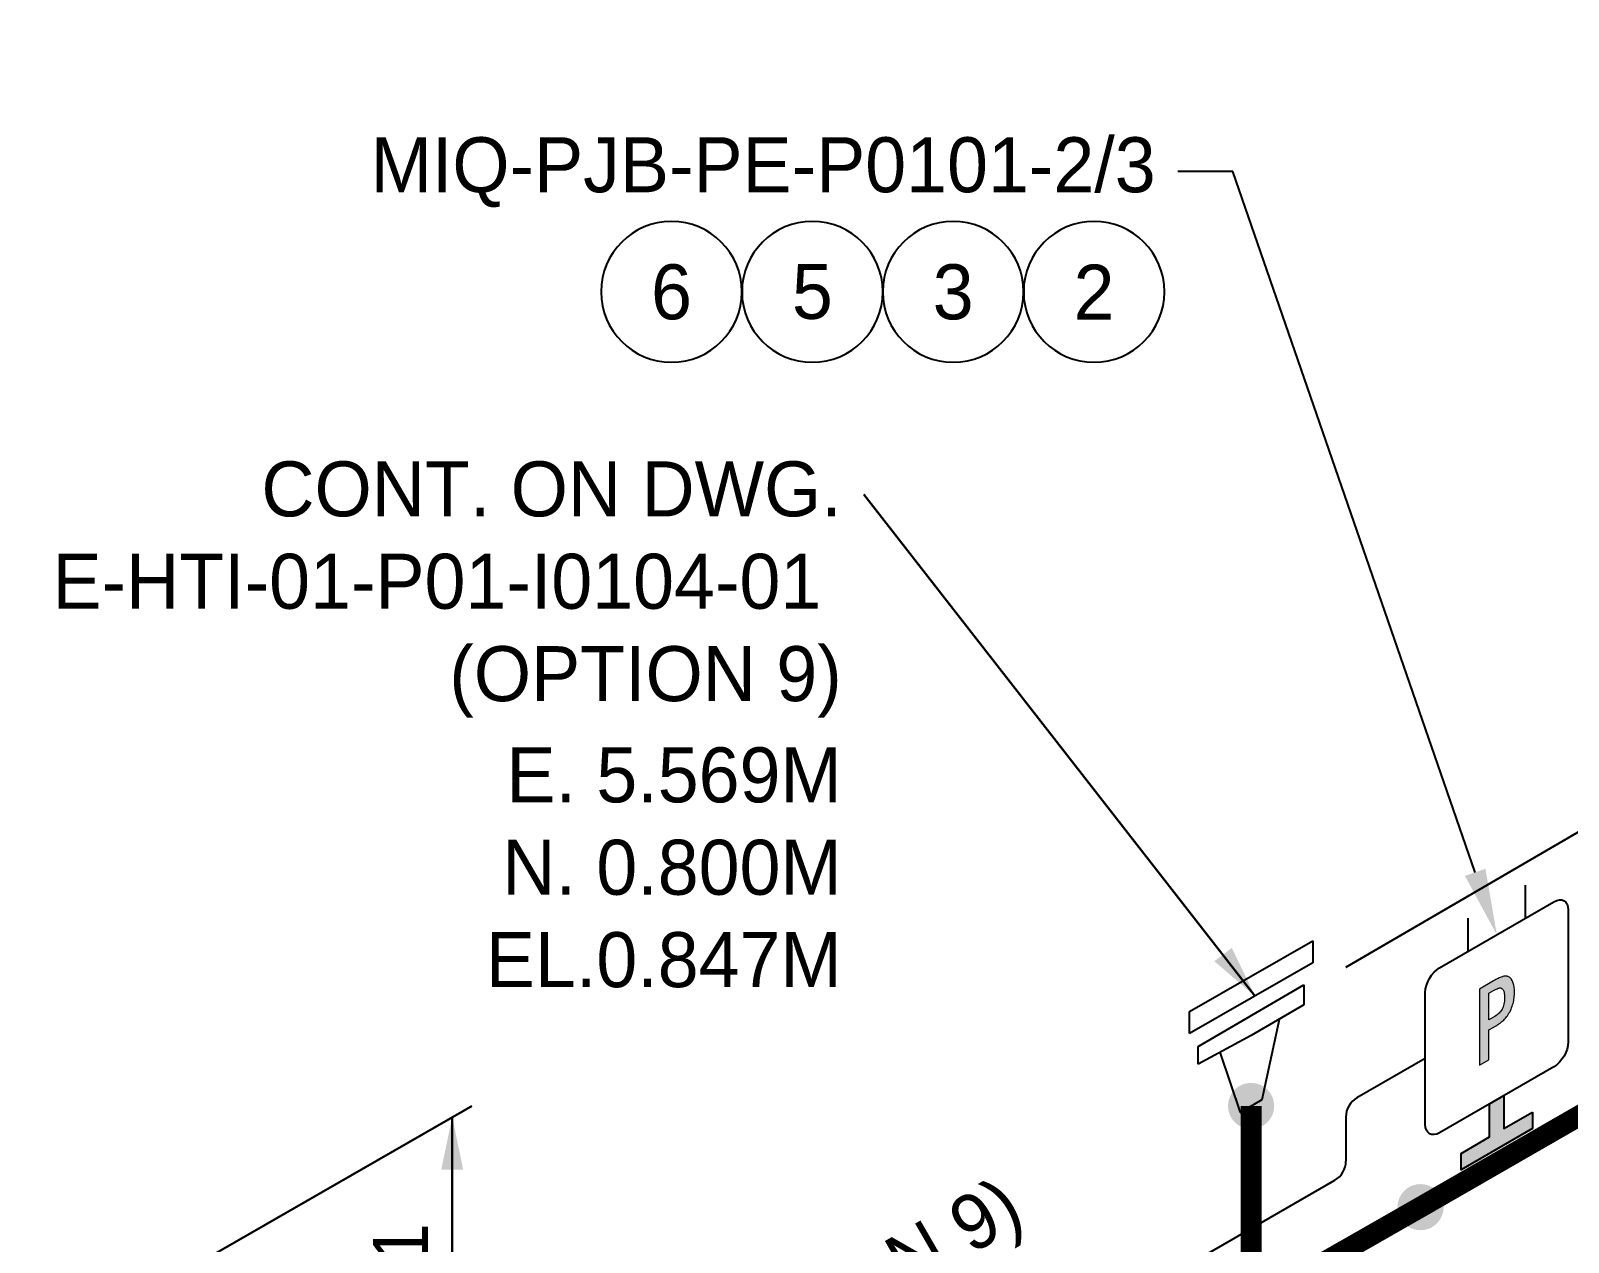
# Model space of a CAD drawing. Extents: x 0 to 847, y -42 to 494.
# Drawn here: x 411.1 to 481, y 335 to 390.1 of the extents above; entities that cross this region are included whole.
import ezdxf
from ezdxf import colors
from ezdxf.entities.mleader import LeaderData, LeaderLine
from ezdxf.enums import TextEntityAlignment as Align
from ezdxf.math import Vec2, Vec3

# ---------------------------------------------------------------- set-up
doc = ezdxf.new("R2010")
doc.units = 0
doc.header["$LTSCALE"] = 10
doc.header["$MEASUREMENT"] = 0
doc.layers.get('Defpoints').update_dxf_attribs({"color": 9})
for name, color, linetype in [('(OPTION 9) TEXT-2', 2, 'Continuous'), ('DIMENSION', 2, 'Continuous'), ('PIPE', 7, 'Continuous'), ('SYMBOL-3', 3, 'Continuous'), ('TEXT-2', 2, 'Continuous'), ('TEXT2', 40, 'Continuous'), ('WELDS', 7, 'Continuous'), ('Wipeout', 7, 'Continuous')]:
    doc.layers.add(name, color=color, linetype=linetype)
doc.styles.add('framdcn', font='', dxfattribs={"height": 2.4})
doc.styles.add('Scovan Elec', font='')
doc.styles.get("Standard").update_dxf_attribs({"font": ''})
doc.styles.get('framdcn').set_extended_font_data('Franklin Gothic Medium Cond')
doc.styles.get('Scovan Elec').set_extended_font_data('Franklin Gothic Medium Cond')
doc.styles.get('Standard').set_extended_font_data('Franklin Gothic Medium Cond')

# ---------------------------------------------------------------- blocks, each defined once
blk = doc.blocks.new('block20')
at = {"layer": 'TEXT2', "style": 'framdcn'}
for s, p in [('E. 5.569M', (0, 0)), ('N. 0.800M', (0, -4.2)), ('EL.0.847M', (0, -8.4))]:
    blk.add_text(s, height=2.5, dxfattribs=at).set_placement(p, align=Align.RIGHT)
blk = doc.blocks.new('block76')
at = {"layer": 'PIPE', "linetype": 'ByBlock', "const_width": 0.95, "flags": 128}
for points in [[(7.7, 13.4), (7.7, 4.4)], [(15.4, 8.8), (7.7, 4.4)], [(7.7, 4.4), (0, 0)]]:
    blk.add_lwpolyline(points, dxfattribs=at)
at = {"flags": 1}
for tag in ['Tag', 'UCI', 'Pipe Ref', 'Description', 'Key']:
    blk.add_attdef(tag, (0, 0), '', height=1, dxfattribs=at)
blk = doc.blocks.new('block77')
at = {"layer": 'PIPE', "linetype": 'ByBlock', "flags": 128}
for points in [[(-2.4, -0.5), (2.4, 2.3)], [(2.4, 2.3), (2.4, 1.4)], [(2.4, 1.4), (0, 0)], [(0.5, -2.9), (1.3, 0.8)], [(0, 0), (-2.4, -1.3)], [(-2.4, -1.3), (-2.4, -0.5)], [(-1.4, -0.8), (-0.5, -3.5)], [(-0.5, -3.5), (0.5, -2.9)]]:
    blk.add_lwpolyline(points, dxfattribs=at)
at = {"flags": 1}
for tag in ['Tag', 'UCI', 'Pipe Ref', 'Description', 'Key']:
    blk.add_attdef(tag, (0, 0), '', height=1, dxfattribs=at)
blk = doc.blocks.new('block78')
at = {"layer": 'PIPE', "linetype": 'ByBlock', "flags": 128}
for points in [[(-2.8, -0.6), (2.8, 2.6)], [(2.8, 2.6), (2.8, 1.6)], [(2.8, 1.6), (0, 0)], [(0, 0), (-2.8, -1.6)], [(-2.8, -1.6), (-2.8, -0.6)]]:
    blk.add_lwpolyline(points, dxfattribs=at)
at = {"flags": 1}
for tag in ['Tag', 'UCI', 'Pipe Ref', 'Description', 'Key']:
    blk.add_attdef(tag, (0, 0), '', height=1, dxfattribs=at)
blk = doc.blocks.new('block79')
at = {"layer": 'PIPE', "linetype": 'ByBlock', "const_width": 0.95, "flags": 128}
for points in [[(92, 53), (44.3, 25.5)], [(44.3, 25.5), (0, 0)]]:
    blk.add_lwpolyline(points, dxfattribs=at)
at = {"flags": 1}
for tag in ['Tag', 'UCI', 'Pipe Ref', 'Description', 'Key']:
    blk.add_attdef(tag, (0, 0), '', height=1, dxfattribs=at)
blk = doc.blocks.new('block112')
at = {"layer": 'WELDS'}
h = blk.add_hatch(color=256, dxfattribs=at)
edge = h.paths.add_edge_path(flags=0)
edge.add_arc((0, 0), 1.05, 0, 360)
at = {"flags": 1}
for tag in ['Tag', 'UCI', 'Pipe Ref', 'Description', 'Key']:
    blk.add_attdef(tag, (0, 0), '', height=1, dxfattribs=at)
blk = doc.blocks.new('block113')
at = {"layer": 'WELDS'}
h = blk.add_hatch(color=256, dxfattribs=at)
edge = h.paths.add_edge_path(flags=0)
edge.add_arc((0, 0), 1.05, 0, 360)
at = {"flags": 1}
for tag in ['Tag', 'UCI', 'Pipe Ref', 'Description', 'Key']:
    blk.add_attdef(tag, (0, 0), '', height=1, dxfattribs=at)
blk = doc.blocks.new('*U148')
blk.add_wipeout([(0, 3.2), (-0.401, 3.175), (-0.796, 3.099), (-1.178, 2.975), (-1.542, 2.804), (-1.881, 2.589), (-2.191, 2.333), (-2.466, 2.04), (-2.702, 1.715), (-2.895, 1.362), (-3.043, 0.989), (-3.143, 0.6), (-3.194, 0.201), (-3.194, -0.201), (-3.143, -0.6), (-3.043, -0.989), (-2.895, -1.362), (-2.702, -1.715), (-2.466, -2.04), (-2.191, -2.333), (-1.881, -2.589), (-1.542, -2.804), (-1.178, -2.975), (-0.796, -3.099), (-0.401, -3.175), (0, -3.2), (0.401, -3.175), (0.796, -3.099), (1.178, -2.975), (1.542, -2.804), (1.881, -2.589), (2.191, -2.333), (2.466, -2.04), (2.702, -1.715), (2.895, -1.362), (3.043, -0.989), (3.143, -0.6), (3.194, -0.201), (3.194, 0.201), (3.143, 0.6), (3.043, 0.989), (2.895, 1.362), (2.702, 1.715), (2.466, 2.04), (2.191, 2.333), (1.881, 2.589), (1.542, 2.804), (1.178, 2.975), (0.796, 3.099), (0.401, 3.175)]).dxf.layer = 'Wipeout'
blk.add_circle((0, 0), 3.2)
at = {"color": 2}
blk.add_attdef('TAG1', text='', height=2.5, dxfattribs=at).set_placement((0, 0), align=Align.MIDDLE)
blk.add_attdef('TAG2', text='', height=2.5, dxfattribs=at).set_placement((3, -3), align=Align.MIDDLE_LEFT)
blk = doc.blocks.new('*U149')
blk.add_wipeout([(0, 3.2), (-0.401, 3.175), (-0.796, 3.099), (-1.178, 2.975), (-1.542, 2.804), (-1.881, 2.589), (-2.191, 2.333), (-2.466, 2.04), (-2.702, 1.715), (-2.895, 1.362), (-3.043, 0.989), (-3.143, 0.6), (-3.194, 0.201), (-3.194, -0.201), (-3.143, -0.6), (-3.043, -0.989), (-2.895, -1.362), (-2.702, -1.715), (-2.466, -2.04), (-2.191, -2.333), (-1.881, -2.589), (-1.542, -2.804), (-1.178, -2.975), (-0.796, -3.099), (-0.401, -3.175), (0, -3.2), (0.401, -3.175), (0.796, -3.099), (1.178, -2.975), (1.542, -2.804), (1.881, -2.589), (2.191, -2.333), (2.466, -2.04), (2.702, -1.715), (2.895, -1.362), (3.043, -0.989), (3.143, -0.6), (3.194, -0.201), (3.194, 0.201), (3.143, 0.6), (3.043, 0.989), (2.895, 1.362), (2.702, 1.715), (2.466, 2.04), (2.191, 2.333), (1.881, 2.589), (1.542, 2.804), (1.178, 2.975), (0.796, 3.099), (0.401, 3.175)]).dxf.layer = 'Wipeout'
blk.add_circle((0, 0), 3.2)
at = {"color": 2}
blk.add_attdef('TAG1', text='', height=2.5, dxfattribs=at).set_placement((0, 0), align=Align.MIDDLE)
blk.add_attdef('TAG2', text='', height=2.5, dxfattribs=at).set_placement((3, -3), align=Align.MIDDLE_LEFT)
blk = doc.blocks.new('*U150')
blk.add_wipeout([(0, 3.2), (-0.401, 3.175), (-0.796, 3.099), (-1.178, 2.975), (-1.542, 2.804), (-1.881, 2.589), (-2.191, 2.333), (-2.466, 2.04), (-2.702, 1.715), (-2.895, 1.362), (-3.043, 0.989), (-3.143, 0.6), (-3.194, 0.201), (-3.194, -0.201), (-3.143, -0.6), (-3.043, -0.989), (-2.895, -1.362), (-2.702, -1.715), (-2.466, -2.04), (-2.191, -2.333), (-1.881, -2.589), (-1.542, -2.804), (-1.178, -2.975), (-0.796, -3.099), (-0.401, -3.175), (0, -3.2), (0.401, -3.175), (0.796, -3.099), (1.178, -2.975), (1.542, -2.804), (1.881, -2.589), (2.191, -2.333), (2.466, -2.04), (2.702, -1.715), (2.895, -1.362), (3.043, -0.989), (3.143, -0.6), (3.194, -0.201), (3.194, 0.201), (3.143, 0.6), (3.043, 0.989), (2.895, 1.362), (2.702, 1.715), (2.466, 2.04), (2.191, 2.333), (1.881, 2.589), (1.542, 2.804), (1.178, 2.975), (0.796, 3.099), (0.401, 3.175)]).dxf.layer = 'Wipeout'
blk.add_circle((0, 0), 3.2)
at = {"color": 2}
blk.add_attdef('TAG1', text='', height=2.5, dxfattribs=at).set_placement((0, 0), align=Align.MIDDLE)
blk.add_attdef('TAG2', text='', height=2.5, dxfattribs=at).set_placement((3, -3), align=Align.MIDDLE_LEFT)
blk = doc.blocks.new('*U151')
blk.add_wipeout([(0, 3.2), (-0.401, 3.175), (-0.796, 3.099), (-1.178, 2.975), (-1.542, 2.804), (-1.881, 2.589), (-2.191, 2.333), (-2.466, 2.04), (-2.702, 1.715), (-2.895, 1.362), (-3.043, 0.989), (-3.143, 0.6), (-3.194, 0.201), (-3.194, -0.201), (-3.143, -0.6), (-3.043, -0.989), (-2.895, -1.362), (-2.702, -1.715), (-2.466, -2.04), (-2.191, -2.333), (-1.881, -2.589), (-1.542, -2.804), (-1.178, -2.975), (-0.796, -3.099), (-0.401, -3.175), (0, -3.2), (0.401, -3.175), (0.796, -3.099), (1.178, -2.975), (1.542, -2.804), (1.881, -2.589), (2.191, -2.333), (2.466, -2.04), (2.702, -1.715), (2.895, -1.362), (3.043, -0.989), (3.143, -0.6), (3.194, -0.201), (3.194, 0.201), (3.143, 0.6), (3.043, 0.989), (2.895, 1.362), (2.702, 1.715), (2.466, 2.04), (2.191, 2.333), (1.881, 2.589), (1.542, 2.804), (1.178, 2.975), (0.796, 3.099), (0.401, 3.175)]).dxf.layer = 'Wipeout'
blk.add_circle((0, 0), 3.2)
at = {"color": 2}
blk.add_attdef('TAG1', text='', height=2.5, dxfattribs=at).set_placement((0, 0), align=Align.MIDDLE)
blk.add_attdef('TAG2', text='', height=2.5, dxfattribs=at).set_placement((3, -3), align=Align.MIDDLE_LEFT)
blk = doc.blocks.new('*U141')
h = blk.add_hatch(color=7)
h.dxf.hatch_style = 1
h.paths.add_polyline_path([(-0.792, -2.182), (-0.362, -1.934), (-0.362, -0.581), (-0.112, -0.437), (-0.061, -0.406), (-0.005, -0.371), (0.048, -0.336), (0.099, -0.302), (0.147, -0.267), (0.193, -0.232), (0.236, -0.197), (0.277, -0.162), (0.315, -0.128), (0.351, -0.093), (0.384, -0.058), (0.415, -0.024), (0.445, 0.014), (0.483, 0.066), (0.52, 0.12), (0.554, 0.176), (0.587, 0.236), (0.618, 0.297), (0.647, 0.361), (0.675, 0.428), (0.7, 0.496), (0.702, 0.502), (0.721, 0.564), (0.74, 0.626), (0.755, 0.689), (0.769, 0.752), (0.78, 0.816), (0.79, 0.881), (0.797, 0.946), (0.802, 1.012), (0.805, 1.079), (0.806, 1.147), (0.806, 1.154), (0.805, 1.22), (0.802, 1.282), (0.796, 1.341), (0.789, 1.398), (0.778, 1.452), (0.767, 1.502), (0.752, 1.55), (0.736, 1.594), (0.718, 1.636), (0.698, 1.675), (0.675, 1.711), (0.666, 1.724), (0.636, 1.76), (0.606, 1.791), (0.573, 1.817), (0.54, 1.838), (0.505, 1.854), (0.469, 1.864), (0.431, 1.87), (0.392, 1.871), (0.351, 1.866), (0.316, 1.859), (0.278, 1.849), (0.238, 1.836), (0.196, 1.822), (0.153, 1.805), (0.107, 1.786), (0.06, 1.764), (0.011, 1.74), (-0.041, 1.713), (-0.093, 1.685), (-0.148, 1.654), (-0.792, 1.282)])
h.paths.add_polyline_path([(-0.362, -0.122), (-0.362, 1.086), (-0.148, 1.21), (-0.089, 1.243), (-0.035, 1.272), (0.013, 1.295), (0.078, 1.322), (0.14, 1.339), (0.186, 1.329), (0.219, 1.311), (0.252, 1.283), (0.292, 1.233), (0.315, 1.18), (0.33, 1.135), (0.341, 1.084), (0.349, 1.028), (0.354, 0.965), (0.356, 0.882), (0.353, 0.8), (0.347, 0.728), (0.338, 0.661), (0.326, 0.596), (0.312, 0.535), (0.293, 0.478), (0.272, 0.423), (0.245, 0.367), (0.213, 0.315), (0.182, 0.273), (0.146, 0.231), (0.107, 0.19), (0.064, 0.151), (0.017, 0.112), (-0.034, 0.074), (-0.089, 0.037), (-0.148, 0.001)], flags=16)
h = blk.add_hatch(color=256)
h.dxf.hatch_style = 1
h.paths.add_polyline_path([(-0.325, -5.438), (-1.624, -6.188), (-1.624, -6.938), (1.624, -5.062), (1.624, -4.312), (0.325, -5.062), (0.325, -3.563), (-0.325, -3.938)])
for p, q in [((1.299, 4.5), (1.299, 6)), ((-1.299, 3), (-1.299, 4.5))]:
    blk.add_line(p, q)
for points in [[(-2.598, 2.25), (2.598, 5.25)], [(3.248, 4.875), (3.248, -1.125)], [(-3.248, -4.875), (-3.248, 1.125)], [(2.598, -2.25), (-2.598, -5.25)]]:
    blk.add_lwpolyline(points)
blk.add_lwpolyline([(1.624, -4.312), (1.624, -5.062), (-1.624, -6.938), (-1.624, -6.188), (-0.325, -5.438), (-0.325, -3.938), (0.325, -3.563), (0.325, -5.062)], close=True)
at = {"extrusion": (0, 0, -1)}
for centre, start_param, end_param in [((2.598, 4.5), 2.356194, 3.926991), ((-2.598, 1.5), 0.785398, 2.356194), ((2.598, -1.5), 3.926991, 5.497787), ((-2.598, -4.5), 5.497787, 7.068583)]:
    blk.add_ellipse(centre, major_axis=(-0.459, -0.795), ratio=0.57735, start_param=start_param, end_param=end_param, dxfattribs=at)
at = {"layer": 'Defpoints', "lineweight": 0}
for points in [[(-0.362, -1.934), (-0.362, -0.581), (-0.139, -0.452), (-0.12, -0.441), (-0.061, -0.406), (-0.005, -0.371), (0.048, -0.336), (0.099, -0.302), (0.147, -0.267), (0.193, -0.232), (0.236, -0.197), (0.277, -0.162), (0.315, -0.128), (0.351, -0.093), (0.384, -0.058), (0.415, -0.024), (0.445, 0.014), (0.483, 0.066), (0.52, 0.12), (0.554, 0.176), (0.587, 0.236), (0.618, 0.297), (0.647, 0.361), (0.675, 0.428), (0.7, 0.496), (0.702, 0.502), (0.721, 0.564), (0.74, 0.626), (0.755, 0.689), (0.769, 0.752), (0.78, 0.816), (0.79, 0.881), (0.797, 0.946), (0.802, 1.012), (0.805, 1.079), (0.806, 1.147), (0.806, 1.154), (0.805, 1.22), (0.802, 1.282), (0.796, 1.341), (0.789, 1.398), (0.778, 1.452), (0.767, 1.502), (0.752, 1.55), (0.736, 1.594), (0.718, 1.636), (0.698, 1.675), (0.675, 1.711), (0.666, 1.724), (0.636, 1.76), (0.606, 1.791), (0.573, 1.817), (0.54, 1.838), (0.505, 1.854), (0.469, 1.864), (0.431, 1.87), (0.392, 1.871), (0.352, 1.867), (0.351, 1.867), (0.316, 1.859), (0.278, 1.849), (0.238, 1.836), (0.196, 1.822), (0.153, 1.805), (0.107, 1.786), (0.06, 1.764), (0.011, 1.74), (-0.041, 1.713), (-0.093, 1.685), (-0.148, 1.654), (-0.792, 1.282), (-0.792, -2.182)], [(0.126, 1.335), (0.151, 1.336), (0.186, 1.329), (0.219, 1.311), (0.252, 1.283), (0.283, 1.243), (0.298, 1.22), (0.315, 1.18), (0.33, 1.135), (0.341, 1.084), (0.349, 1.028), (0.354, 0.965), (0.355, 0.897), (0.355, 0.874), (0.353, 0.8), (0.347, 0.728), (0.338, 0.661), (0.326, 0.596), (0.312, 0.535), (0.293, 0.478), (0.272, 0.423), (0.247, 0.372), (0.239, 0.358), (0.213, 0.315), (0.182, 0.273), (0.146, 0.231), (0.107, 0.19), (0.064, 0.151), (0.017, 0.112), (-0.034, 0.074), (-0.089, 0.037), (-0.148, 0.001), (-0.362, -0.122), (-0.362, 1.086), (-0.148, 1.21), (-0.089, 1.243), (-0.035, 1.272), (0.013, 1.295), (0.056, 1.313), (0.094, 1.327)]]:
    blk.add_lwpolyline(points, close=True, dxfattribs=at)

msp = doc.modelspace()

# ---------------------------------------------------------------- hatches: boundary and pattern name
at = {"layer": 'DIMENSION'}
msp.add_hatch(color=256, dxfattribs=at).paths.add_polyline_path([(430.3, 340.7), (430.8, 338.3), (429.8, 338.3)])
at = {"layer": 'TEXT2'}
msp.add_hatch(color=256, dxfattribs=at).paths.add_polyline_path([(466.79, 346.178), (464.932, 347.777), (465.724, 348.386)])

# ---------------------------------------------------------------- linework, layer by layer
at = {"layer": 'DIMENSION', "linetype": 'ByBlock', "const_width": 0.1, "flags": 128}
for points in [[(470.899, 347.499), (486.742, 356.723)], [(411.199, 329.699), (431.199, 341.199)], [(430.299, 340.699), (430.299, 327.299)]]:
    msp.add_lwpolyline(points, dxfattribs=at)
at = {"layer": 'SYMBOL-3'}
for p, q in [((474.516, 343.359), (471.407, 341.563)), ((470.907, 340.697), (470.907, 338.689)), ((462.699, 333.383), (470.406, 337.823))]:
    msp.add_line(p, q, dxfattribs=at)
for centre, start, end in [((471.907, 340.697), 120, 180), ((469.907, 338.689), 299.94391, 0)]:
    msp.add_arc(centre, 1, start, end, dxfattribs=at)
at = {"layer": 'TEXT2', "linetype": 'ByBlock', "const_width": 0.1, "flags": 128}
msp.add_lwpolyline([(449, 369), (466.789, 346.179)], dxfattribs=at)

# ---------------------------------------------------------------- block references
at = {"layer": 'PIPE'}
for name, p in [('block79', (474.3, 336.6)), ('block78', (466.6, 346.1)), ('block77', (466.6, 344.4)), ('block76', (458.9, 327.8))]:
    msp.add_blockref(name, p, dxfattribs=at)
at = {"layer": 'SYMBOL-3'}
msp.add_blockref('*U141', (477.764, 345.234), dxfattribs=at)
at = {"layer": 'TEXT2'}
msp.add_blockref('block20', (448, 355), dxfattribs=at)
at = {"layer": 'WELDS'}
for name, p in [('block112', (466.6, 341.2)), ('block113', (474.3, 336.6))]:
    msp.add_blockref(name, p, dxfattribs=at)

# ---------------------------------------------------------------- texts
at = {"layer": '(OPTION 9) TEXT-2', "style": 'framdcn'}
msp.add_text('(OPTION 9)', height=2.5, rotation=30, dxfattribs=at).set_placement((441, 327))
at = {"layer": 'DIMENSION', "style": 'framdcn'}
msp.add_text('181', height=2.5, rotation=90, dxfattribs=at).set_placement((429.2, 330.3))
at = {"layer": 'TEXT2', "style": 'framdcn'}
for s, p in [('CONT. ON DWG.', (448, 368)), ('E-HTI-01-P01-I0104-01 ', (448, 363.8)), ('(OPTION 9)', (448, 359.6))]:
    msp.add_text(s, height=2.5, dxfattribs=at).set_placement(p, align=Align.RIGHT)

# ---------------------------------------------------------------- leaders
at = {"layer": 'TEXT-2'}
ml = msp.add_multileader_mtext('Standard', dxfattribs=at)
ml.set_content('MIQ-PJB-PE-P0101-2/3', color=256, style='Scovan Elec')
ml.set_leader_properties()
ml.build(insert=Vec2(0, 0))
ml.multileader.update_dxf_attribs({"dogleg_length": 2.5, "arrow_head_size": 3})
ctx = ml.context
ctx.base_point, ctx.char_height, ctx.arrow_head_size, ctx.landing_gap_size, ctx.plane_origin = Vec3(427.903, 383.67), 2.5, 3, 1, Vec3(437.738, 363.302)
ctx.text_align_type = 2
notes = []
notes.append((ctx, [(0, (1, 1, 0), (465.764, 383.67), (-1, 0), 2.5, [(0, [(477.764, 348.984)], 0, [])])]))
ctx.mtext.insert, ctx.mtext.alignment, ctx.mtext.flow_direction = Vec3(462.264, 385.233), 3, 5
for ctx, leaders in notes:
    for number, flags, end, landing, length, lines in leaders:
        leader = LeaderData()
        leader.index, (leader.has_last_leader_line, leader.has_dogleg_vector, leader.attachment_direction) = number, flags
        leader.last_leader_point, leader.dogleg_vector, leader.dogleg_length = Vec3(end), Vec3(landing), length
        for number, points, colour, breaks in lines:
            line = LeaderLine()
            line.index, line.vertices, line.color, line.breaks = number, Vec3.list(points), colors.encode_raw_color(colour), breaks
            leader.lines.append(line)
        ctx.leaders.append(leader)

# ---------------------------------------------------------------- next in the draw order: block references
ref = msp.add_blockref('*U148', (440.264, 378.208), dxfattribs=dict(at, xscale=-1))
ref.add_attrib('TAG1', '6', dxfattribs={"layer": '0', "color": 2, "height": 2.5}).set_placement((440.264, 378.208), align=Align.MIDDLE)

# ---------------------------------------------------------------- next in the draw order: block references
ref = msp.add_blockref('*U149', (446.664, 378.208), dxfattribs=dict(at, xscale=-1))
ref.add_attrib('TAG1', '5', dxfattribs={"layer": '0', "color": 2, "height": 2.5}).set_placement((446.664, 378.208), align=Align.MIDDLE)

# ---------------------------------------------------------------- next in the draw order: block references
ref = msp.add_blockref('*U150', (453.064, 378.208), dxfattribs=dict(at, xscale=-1))
ref.add_attrib('TAG1', '3', dxfattribs={"layer": '0', "color": 2, "height": 2.5}).set_placement((453.064, 378.208), align=Align.MIDDLE)

# ---------------------------------------------------------------- next in the draw order: block references
ref = msp.add_blockref('*U151', (459.464, 378.208), dxfattribs=dict(at, xscale=-1))
ref.add_attrib('TAG1', '2', dxfattribs={"layer": '0', "color": 2, "height": 2.5}).set_placement((459.464, 378.208), align=Align.MIDDLE)

doc.saveas('drawing.dxf')
